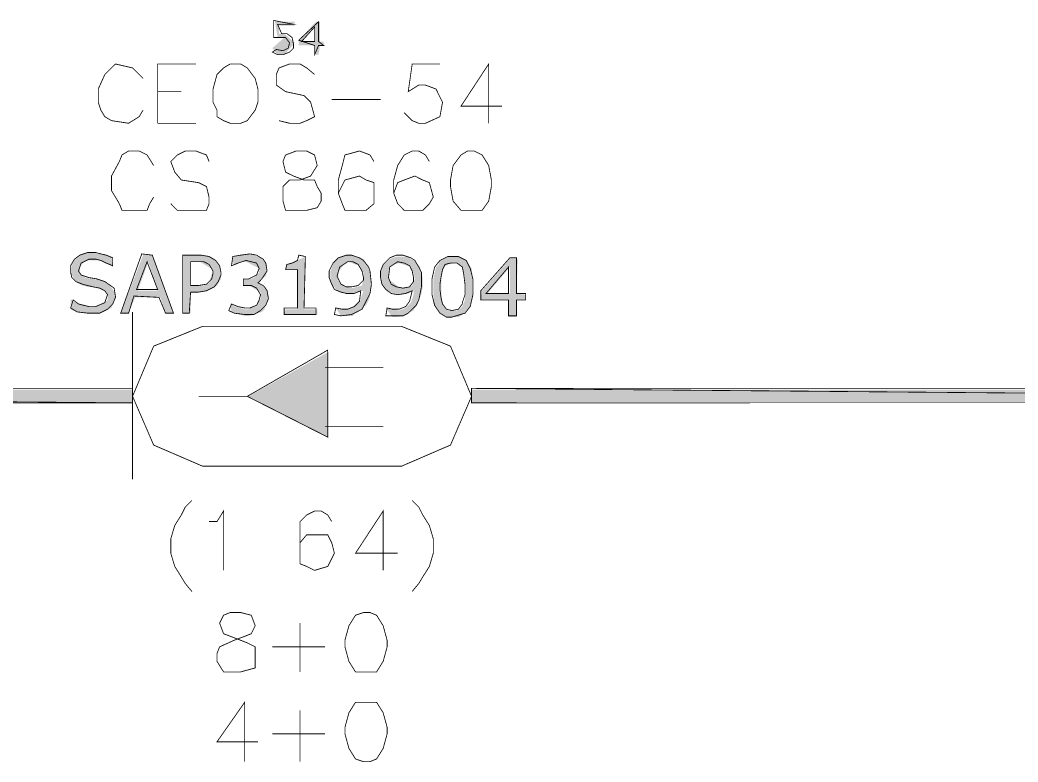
# Model space of a CAD drawing. Header units: millimetres. Extents: x 688550 to 690417, y 7458888 to 7459543.
# Drawn here: x 689787.7 to 689843.7, y 7459310 to 7459351.7 of the extents above; entities that cross this region are included whole.
import ezdxf

# ---------------------------------------------------------------- set-up
doc = ezdxf.new("R2010")
doc.units = ezdxf.units.MM
doc.header["$LTSCALE"] = 3
doc.header["$MEASUREMENT"] = 0
doc.layers.add('H', color=7, linetype='Continuous')
doc.layers.add('P', color=7, linetype='Continuous')

msp = doc.modelspace()

# ---------------------------------------------------------------- hatches: boundary and pattern name
at = {"layer": 'H', "linetype": 'Continuous'}
for points in [[(689802.314, 7459349.763), (689802.167, 7459349.763), (689801.873, 7459350.133), (689802.537, 7459350.725), (689802.167, 7459350.725), (689802.02, 7459351.615), (689803.129, 7459351.615), (689803.129, 7459351.393), (689802.243, 7459351.393), (689802.243, 7459350.948), (689802.537, 7459350.948), (689803.129, 7459350.431), (689802.537, 7459349.763), (689802.314, 7459349.763)], [(689804.242, 7459349.763), (689804.242, 7459350.28), (689803.352, 7459350.28), (689803.352, 7459350.578), (689803.574, 7459350.502), (689804.242, 7459350.502), (689804.242, 7459351.317), (689803.574, 7459350.502), (689803.352, 7459350.578), (689804.318, 7459351.615), (689804.54, 7459351.615), (689804.54, 7459350.502), (689804.759, 7459350.502), (689804.759, 7459350.28), (689804.54, 7459350.28), (689804.465, 7459349.763), (689804.242, 7459349.763)], [(689791.722, 7459335.244), (689791.575, 7459335.244), (689791.277, 7459335.244), (689791.054, 7459335.315), (689790.685, 7459335.391), (689790.538, 7459335.466), (689790.538, 7459336.059), (689790.685, 7459335.907), (689790.983, 7459335.76), (689791.277, 7459335.685), (689791.575, 7459335.613), (689791.945, 7459335.613), (689792.239, 7459335.685), (689792.612, 7459335.983), (689792.612, 7459336.206), (689792.537, 7459336.428), (689792.314, 7459336.575), (689791.945, 7459336.722), (689791.499, 7459336.722), (689791.205, 7459336.798), (689790.907, 7459336.945), (689790.76, 7459337.096), (689790.538, 7459337.537), (689790.538, 7459337.688), (689790.609, 7459337.911), (689790.76, 7459338.205), (689790.907, 7459338.352), (689791.054, 7459338.503), (689791.575, 7459338.65), (689791.798, 7459338.65), (689792.02, 7459338.574), (689792.314, 7459338.574), (689792.461, 7459338.574), (689792.612, 7459338.503), (689792.835, 7459338.427), (689792.906, 7459337.835), (689792.537, 7459338.058), (689792.461, 7459338.133), (689792.239, 7459338.205), (689791.945, 7459338.205), (689791.646, 7459338.205), (689791.352, 7459338.205), (689791.054, 7459337.835), (689791.054, 7459337.613), (689791.054, 7459337.466), (689791.352, 7459337.243), (689791.798, 7459337.167), (689792.239, 7459337.096), (689792.537, 7459337.02), (689792.759, 7459336.798), (689793.058, 7459336.353), (689793.058, 7459336.059), (689792.982, 7459335.907), (689792.835, 7459335.538), (689792.39, 7459335.315), (689791.869, 7459335.244), (689791.722, 7459335.244)], [(689796.317, 7459335.244), (689795.872, 7459335.244), (689795.573, 7459336.13), (689795.426, 7459336.5), (689794.906, 7459338.133), (689794.313, 7459336.5), (689795.426, 7459336.5), (689795.573, 7459336.13), (689794.166, 7459336.13), (689793.797, 7459335.244), (689793.352, 7459335.244), (689794.612, 7459338.503), (689795.128, 7459338.503), (689796.317, 7459335.244)], [(689796.833, 7459335.244), (689796.833, 7459338.503), (689797.871, 7459338.503), (689798.169, 7459338.427), (689798.392, 7459338.427), (689798.539, 7459338.352), (689798.833, 7459338.058), (689798.984, 7459337.613), (689798.984, 7459337.39), (689798.984, 7459337.167), (689798.761, 7459336.798), (689798.392, 7459336.575), (689797.871, 7459336.428), (689797.279, 7459336.428), (689797.279, 7459336.798), (689797.795, 7459336.798), (689798.018, 7459336.798), (689798.316, 7459336.945), (689798.539, 7459337.688), (689797.795, 7459338.133), (689797.279, 7459338.133), (689797.279, 7459336.798), (689797.279, 7459336.428), (689797.279, 7459335.244), (689796.833, 7459335.244)], [(689800.315, 7459335.093), (689800.021, 7459335.168), (689799.799, 7459335.244), (689799.576, 7459335.315), (689799.5, 7459335.76), (689799.799, 7459335.613), (689800.315, 7459335.466), (689800.538, 7459335.466), (689800.685, 7459335.538), (689800.983, 7459335.613), (689801.206, 7459336.059), (689801.206, 7459336.281), (689801.206, 7459336.428), (689800.538, 7459336.798), (689800.24, 7459336.798), (689800.24, 7459337.167), (689800.613, 7459337.167), (689800.836, 7459337.243), (689801.13, 7459337.537), (689801.13, 7459337.76), (689800.391, 7459338.133), (689800.168, 7459338.133), (689799.723, 7459337.911), (689799.576, 7459338.352), (689799.87, 7459338.427), (689800.391, 7459338.574), (689800.836, 7459338.503), (689801.206, 7459338.352), (689801.428, 7459338.133), (689801.575, 7459337.982), (689801.575, 7459337.835), (689801.575, 7459337.613), (689801.5, 7459337.319), (689801.059, 7459337.02), (689801.575, 7459336.575), (689801.651, 7459336.281), (689801.651, 7459336.059), (689801.575, 7459335.836), (689801.428, 7459335.466), (689801.277, 7459335.315), (689801.059, 7459335.244), (689800.613, 7459335.093), (689800.315, 7459335.093)], [(689805.725, 7459335.093), (689805.427, 7459335.538), (689806.094, 7459335.466), (689806.464, 7459335.613), (689806.762, 7459335.836), (689806.909, 7459336.281), (689806.985, 7459336.5), (689806.909, 7459336.798), (689806.985, 7459337.243), (689806.985, 7459337.537), (689806.762, 7459337.911), (689806.094, 7459338.133), (689805.872, 7459337.982), (689805.574, 7459337.537), (689805.574, 7459337.243), (689805.574, 7459337.096), (689805.725, 7459336.873), (689806.094, 7459336.722), (689806.241, 7459336.651), (689806.393, 7459336.651), (689806.611, 7459336.722), (689806.909, 7459336.798), (689806.985, 7459336.5), (689806.687, 7459336.428), (689806.241, 7459336.353), (689806.094, 7459336.353), (689805.872, 7459336.353), (689805.574, 7459336.428), (689805.28, 7459336.798), (689805.133, 7459336.945), (689805.133, 7459337.167), (689805.133, 7459337.613), (689805.28, 7459337.982), (689805.427, 7459338.205), (689805.649, 7459338.352), (689806.019, 7459338.503), (689806.393, 7459338.503), (689806.611, 7459338.427), (689806.985, 7459338.28), (689807.132, 7459338.058), (689807.279, 7459337.835), (689807.354, 7459337.688), (689807.426, 7459337.167), (689807.426, 7459336.722), (689807.354, 7459336.353), (689807.354, 7459336.206), (689807.279, 7459335.983), (689807.132, 7459335.685), (689806.985, 7459335.613), (689806.909, 7459335.466), (689806.611, 7459335.244), (689806.54, 7459335.244), (689806.393, 7459335.093), (689806.019, 7459335.093), (689805.725, 7459335.093)], [(689804.389, 7459335.168), (689802.537, 7459335.168), (689802.613, 7459335.466), (689803.28, 7459335.466), (689803.28, 7459337.688), (689802.613, 7459337.688), (689802.613, 7459337.982), (689802.835, 7459337.982), (689803.726, 7459338.427), (689803.65, 7459335.466), (689804.389, 7459335.466), (689804.389, 7459335.168)], [(689808.614, 7459335.021), (689808.241, 7459335.538), (689808.984, 7459335.391), (689809.354, 7459335.538), (689809.501, 7459335.685), (689809.652, 7459335.836), (689809.799, 7459336.281), (689809.799, 7459336.5), (689809.723, 7459336.798), (689809.874, 7459337.167), (689809.799, 7459337.466), (689809.652, 7459337.835), (689808.984, 7459338.058), (689808.686, 7459337.982), (689808.463, 7459337.835), (689808.392, 7459337.537), (689808.392, 7459337.243), (689808.463, 7459337.096), (689809.06, 7459336.651), (689809.131, 7459336.651), (689809.501, 7459336.722), (689809.723, 7459336.798), (689809.799, 7459336.5), (689809.501, 7459336.353), (689809.131, 7459336.281), (689808.908, 7459336.281), (689808.761, 7459336.353), (689808.463, 7459336.428), (689808.094, 7459336.722), (689808.022, 7459336.945), (689807.947, 7459337.167), (689807.947, 7459337.537), (689808.094, 7459337.982), (689808.316, 7459338.133), (689808.463, 7459338.28), (689808.837, 7459338.427), (689809.207, 7459338.427), (689809.429, 7459338.427), (689809.799, 7459338.205), (689810.168, 7459337.835), (689810.244, 7459337.537), (689810.315, 7459337.167), (689810.315, 7459336.722), (689810.244, 7459336.353), (689810.168, 7459336.13), (689810.093, 7459335.983), (689809.946, 7459335.685), (689809.799, 7459335.391), (689809.501, 7459335.244), (689809.354, 7459335.168), (689809.207, 7459335.093), (689808.837, 7459335.021), (689808.614, 7459335.021)], [(689812.319, 7459335.021), (689812.021, 7459335.021), (689812.096, 7459335.391), (689812.243, 7459335.391), (689812.39, 7459335.466), (689812.541, 7459335.613), (689812.688, 7459335.983), (689812.688, 7459336.206), (689812.688, 7459336.5), (689812.688, 7459336.873), (689812.688, 7459337.167), (689812.613, 7459337.613), (689812.466, 7459337.911), (689812.168, 7459338.058), (689811.727, 7459337.982), (689811.504, 7459337.835), (689811.353, 7459337.466), (689811.353, 7459337.167), (689811.353, 7459336.873), (689811.353, 7459336.722), (689811.353, 7459336.575), (689811.353, 7459336.281), (689811.428, 7459335.836), (689811.575, 7459335.538), (689811.727, 7459335.391), (689811.874, 7459335.391), (689812.096, 7459335.391), (689812.021, 7459335.021), (689811.727, 7459335.021), (689811.281, 7459335.244), (689811.13, 7459335.391), (689810.983, 7459335.685), (689810.908, 7459336.281), (689810.908, 7459336.722), (689810.908, 7459337.167), (689811.059, 7459337.835), (689811.206, 7459337.982), (689811.281, 7459338.205), (689811.727, 7459338.427), (689812.319, 7459338.427), (689812.76, 7459338.205), (689812.911, 7459337.982), (689813.058, 7459337.76), (689813.134, 7459337.167), (689813.134, 7459336.281), (689812.982, 7459335.613), (689812.835, 7459335.391), (689812.688, 7459335.244), (689812.319, 7459335.021)], [(689815.133, 7459335.021), (689815.133, 7459335.983), (689813.575, 7459335.983), (689813.65, 7459336.5), (689813.948, 7459336.353), (689815.208, 7459336.353), (689815.208, 7459337.835), (689813.948, 7459336.353), (689813.65, 7459336.5), (689815.208, 7459338.28), (689815.649, 7459338.28), (689815.578, 7459336.353), (689816.095, 7459336.281), (689816.095, 7459335.983), (689815.578, 7459335.983), (689815.578, 7459335.021), (689815.133, 7459335.021)], [(689805.057, 7459328.205), (689800.538, 7459330.573), (689805.057, 7459333.093), (689805.057, 7459328.205)], [(689794.019, 7459330.204), (689697.86, 7459330.947), (689794.019, 7459330.947), (689794.019, 7459330.204)], [(689697.86, 7459330.204), (689697.86, 7459330.947), (689794.019, 7459330.204), (689697.86, 7459330.204)], [(689909.07, 7459330.204), (689813.058, 7459330.947), (689909.07, 7459330.947), (689909.07, 7459330.204)], [(689813.058, 7459330.204), (689813.058, 7459330.947), (689909.07, 7459330.204), (689813.058, 7459330.204)]]:
    msp.add_hatch(color=256, dxfattribs=at).paths.add_polyline_path(points)

# ---------------------------------------------------------------- linework, layer by layer
at = {"layer": 'P', "const_width": 0.0462}
for points in [[(689803.058, 7459350.355), (689802.982, 7459350.725), (689802.688, 7459350.948), (689802.39, 7459350.948), (689802.167, 7459351.468), (689803.058, 7459351.468), (689801.945, 7459351.687), (689801.945, 7459350.725), (689802.314, 7459350.725), (689802.613, 7459350.725), (689802.835, 7459350.431), (689802.76, 7459350.133), (689802.466, 7459349.986), (689802.092, 7459350.057), (689801.873, 7459349.91), (689802.167, 7459349.763), (689802.466, 7459349.763), (689802.835, 7459349.91), (689803.058, 7459350.133), (689803.058, 7459350.355), (689803.058, 7459350.355)], [(689804.759, 7459350.28), (689804.465, 7459350.502), (689804.465, 7459351.615), (689803.352, 7459350.578), (689804.242, 7459350.28), (689804.242, 7459349.763), (689804.465, 7459350.28), (689804.759, 7459350.28), (689804.759, 7459350.28)], [(689804.242, 7459350.502), (689803.503, 7459350.502), (689804.242, 7459351.317), (689804.242, 7459350.502), (689804.242, 7459350.502)], [(689794.612, 7459348.428), (689794.019, 7459349.02), (689793.058, 7459349.242), (689792.461, 7459348.65), (689792.092, 7459347.835), (689792.092, 7459347.096), (689792.239, 7459346.651), (689792.461, 7459346.281), (689792.835, 7459346.059), (689793.797, 7459345.912), (689794.389, 7459346.281), (689794.612, 7459346.651)], [(689795.426, 7459345.912), (689795.426, 7459349.242), (689797.573, 7459349.242)], [(689799.5, 7459349.242), (689799.131, 7459349.02), (689798.761, 7459348.65), (689798.539, 7459347.835), (689798.539, 7459347.096), (689798.761, 7459346.651), (689798.761, 7459346.281), (689799.131, 7459346.059), (689799.5, 7459345.912), (689800.093, 7459345.912), (689800.462, 7459346.059), (689800.907, 7459346.651), (689801.059, 7459347.096), (689801.059, 7459347.835), (689800.907, 7459348.428), (689800.462, 7459349.02), (689800.093, 7459349.242), (689799.5, 7459349.242)], [(689804.242, 7459348.65), (689803.797, 7459349.02), (689803.427, 7459349.242), (689802.835, 7459349.242), (689802.243, 7459349.02), (689802.092, 7459348.65), (689802.092, 7459348.058), (689802.613, 7459347.688), (689803.65, 7459347.466), (689804.02, 7459347.096), (689804.242, 7459346.281), (689803.797, 7459346.059), (689803.427, 7459345.912), (689802.835, 7459345.912), (689802.243, 7459346.059)], [(689811.281, 7459349.242), (689809.723, 7459349.242), (689809.501, 7459347.688), (689810.093, 7459348.058), (689810.467, 7459348.058), (689811.059, 7459347.835), (689811.428, 7459347.096), (689811.281, 7459346.281), (689810.467, 7459345.912), (689810.093, 7459345.912), (689809.723, 7459346.059), (689809.278, 7459346.504)], [(689814.02, 7459345.912), (689814.02, 7459349.242), (689812.466, 7459346.874), (689814.763, 7459346.874)], [(689795.426, 7459347.688), (689796.758, 7459347.688)], [(689805.204, 7459347.243), (689807.947, 7459347.243)], [(689795.426, 7459345.912), (689797.573, 7459345.912)], [(689795.204, 7459343.539), (689794.834, 7459344.131), (689794.389, 7459344.354), (689793.797, 7459344.354), (689793.427, 7459344.131), (689793.276, 7459343.761), (689792.835, 7459342.947), (689792.835, 7459342.132), (689793.058, 7459341.762), (689793.276, 7459341.393), (689793.427, 7459341.019), (689793.797, 7459341.019), (689794.389, 7459341.019), (689794.834, 7459341.019), (689794.981, 7459341.393), (689795.204, 7459341.762)], [(689798.316, 7459343.761), (689798.169, 7459344.131), (689797.573, 7459344.354), (689796.98, 7459344.354), (689796.539, 7459344.131), (689796.166, 7459343.761), (689796.388, 7459343.169), (689796.758, 7459342.724), (689797.724, 7459342.577), (689798.169, 7459342.354), (689798.316, 7459341.762), (689798.316, 7459341.393), (689798.169, 7459341.019), (689797.573, 7459341.019), (689796.98, 7459341.019), (689796.539, 7459341.019), (689796.166, 7459341.393)], [(689803.205, 7459344.354), (689802.613, 7459344.131), (689802.466, 7459343.761), (689802.613, 7459343.169), (689803.058, 7459342.947), (689803.65, 7459342.724), (689804.242, 7459342.724), (689804.389, 7459342.354), (689804.612, 7459341.985), (689804.612, 7459341.54), (689804.389, 7459341.17), (689803.797, 7459341.019), (689803.205, 7459341.019), (689802.613, 7459341.019), (689802.466, 7459341.54), (689802.466, 7459341.985), (689802.466, 7459342.354), (689802.835, 7459342.724), (689803.427, 7459342.724), (689804.02, 7459342.947), (689804.389, 7459343.539), (689804.242, 7459344.131), (689803.797, 7459344.354), (689803.205, 7459344.354)], [(689807.577, 7459343.761), (689807.354, 7459344.131), (689806.762, 7459344.354), (689805.947, 7459344.131), (689805.796, 7459343.539), (689805.574, 7459342.724), (689805.574, 7459341.985), (689805.796, 7459341.393), (689805.947, 7459341.019), (689806.54, 7459341.019), (689807.132, 7459341.019), (689807.577, 7459341.393), (689807.577, 7459341.762), (689807.577, 7459342.577), (689807.132, 7459342.724), (689806.762, 7459342.947), (689805.947, 7459342.724), (689805.574, 7459341.985)], [(689810.689, 7459343.761), (689810.467, 7459344.131), (689810.093, 7459344.354), (689809.723, 7459344.354), (689809.278, 7459344.131), (689808.908, 7459343.539), (689808.686, 7459342.724), (689808.686, 7459341.985), (689808.908, 7459341.393), (689809.278, 7459341.019), (689809.723, 7459341.019), (689810.315, 7459341.019), (689810.689, 7459341.393), (689810.908, 7459341.762), (689810.689, 7459342.577), (689810.315, 7459342.724), (689809.874, 7459342.947), (689809.278, 7459342.724), (689808.908, 7459342.577), (689808.686, 7459341.985)], [(689812.835, 7459344.354), (689812.466, 7459344.131), (689812.021, 7459343.539), (689811.874, 7459342.724), (689811.874, 7459342.354), (689812.021, 7459341.54), (689812.466, 7459341.019), (689812.835, 7459341.019), (689813.205, 7459341.019), (689813.65, 7459341.019), (689814.02, 7459341.54), (689814.171, 7459342.354), (689814.171, 7459342.724), (689814.02, 7459343.539), (689813.65, 7459344.131), (689813.205, 7459344.354), (689812.835, 7459344.354)], [(689793.058, 7459336.206), (689792.982, 7459336.651), (689792.461, 7459337.02), (689792.02, 7459337.167), (689791.575, 7459337.243), (689791.13, 7459337.39), (689790.983, 7459337.613), (689791.13, 7459338.058), (689791.575, 7459338.28), (689791.945, 7459338.28), (689792.239, 7459338.205), (689792.537, 7459338.058), (689792.906, 7459337.911), (689792.906, 7459338.352), (689792.537, 7459338.503), (689792.239, 7459338.574), (689791.945, 7459338.65), (689791.499, 7459338.65), (689791.054, 7459338.503), (689790.76, 7459338.28), (689790.538, 7459337.911), (689790.538, 7459337.537), (689790.609, 7459337.243), (689790.832, 7459337.02), (689791.205, 7459336.873), (689791.499, 7459336.798), (689791.798, 7459336.722), (689792.167, 7459336.651), (689792.461, 7459336.5), (689792.612, 7459336.281), (689792.461, 7459335.836), (689791.945, 7459335.613), (689791.575, 7459335.613), (689791.277, 7459335.685), (689790.983, 7459335.76), (689790.685, 7459335.983), (689790.538, 7459335.538), (689790.907, 7459335.315), (689791.499, 7459335.244), (689791.869, 7459335.244), (689792.167, 7459335.244), (689792.612, 7459335.466), (689792.906, 7459335.76), (689793.058, 7459336.13), (689793.058, 7459336.206), (689793.058, 7459336.206)], [(689796.317, 7459335.244), (689795.128, 7459338.503), (689794.536, 7459338.574), (689793.352, 7459335.244), (689793.797, 7459335.244), (689794.091, 7459336.206), (689795.502, 7459336.13), (689795.872, 7459335.244), (689796.317, 7459335.244), (689796.317, 7459335.244)], [(689798.984, 7459337.537), (689798.908, 7459337.911), (689798.686, 7459338.205), (689798.316, 7459338.427), (689797.871, 7459338.503), (689796.833, 7459338.503), (689796.833, 7459335.244), (689797.203, 7459335.244), (689797.279, 7459336.428), (689797.724, 7459336.428), (689798.169, 7459336.5), (689798.61, 7459336.722), (689798.833, 7459337.02), (689798.984, 7459337.39), (689798.984, 7459337.537), (689798.984, 7459337.537)], [(689801.353, 7459336.798), (689801.059, 7459336.945), (689801.277, 7459337.167), (689801.575, 7459337.613), (689801.5, 7459338.058), (689801.353, 7459338.28), (689800.983, 7459338.503), (689800.613, 7459338.574), (689800.093, 7459338.503), (689799.647, 7459338.427), (689799.576, 7459337.911), (689799.946, 7459338.058), (689800.391, 7459338.205), (689800.685, 7459338.133), (689800.983, 7459338.058), (689801.13, 7459337.76), (689800.983, 7459337.39), (689800.538, 7459337.167), (689800.24, 7459337.167), (689800.24, 7459336.798), (689800.685, 7459336.798), (689800.983, 7459336.651), (689801.206, 7459336.281), (689801.13, 7459335.983), (689800.983, 7459335.685), (689800.613, 7459335.538), (689800.315, 7459335.538), (689799.946, 7459335.613), (689799.576, 7459335.76), (689799.425, 7459335.391), (689799.723, 7459335.244), (689800.315, 7459335.168), (689800.836, 7459335.168), (689801.206, 7459335.391), (689801.5, 7459335.685), (689801.651, 7459336.059), (689801.575, 7459336.5), (689801.428, 7459336.722), (689801.353, 7459336.798), (689801.353, 7459336.798)], [(689804.318, 7459335.168), (689804.318, 7459335.538), (689803.65, 7459335.538), (689803.726, 7459338.427), (689803.352, 7459338.503), (689803.28, 7459338.205), (689802.982, 7459338.058), (689802.688, 7459337.982), (689802.613, 7459337.688), (689803.28, 7459337.688), (689803.28, 7459335.538), (689802.537, 7459335.538), (689802.537, 7459335.168), (689804.318, 7459335.168), (689804.318, 7459335.168)], [(689807.426, 7459336.945), (689807.354, 7459337.613), (689807.279, 7459337.835), (689806.985, 7459338.205), (689806.762, 7459338.352), (689806.317, 7459338.503), (689806.019, 7459338.503), (689805.574, 7459338.352), (689805.28, 7459338.058), (689805.057, 7459337.613), (689805.057, 7459337.243), (689805.204, 7459336.873), (689805.355, 7459336.575), (689805.725, 7459336.428), (689806.019, 7459336.353), (689806.464, 7459336.353), (689806.834, 7459336.5), (689806.762, 7459335.907), (689806.464, 7459335.613), (689806.094, 7459335.466), (689805.796, 7459335.466), (689805.427, 7459335.538), (689805.355, 7459335.168), (689805.725, 7459335.093), (689806.317, 7459335.168), (689806.611, 7459335.315), (689806.909, 7459335.466), (689807.056, 7459335.76), (689807.207, 7459336.059), (689807.354, 7459336.353), (689807.426, 7459336.798), (689807.426, 7459336.945), (689807.426, 7459336.945)], [(689810.244, 7459336.945), (689810.244, 7459337.537), (689810.093, 7459337.835), (689809.874, 7459338.205), (689809.652, 7459338.352), (689809.207, 7459338.503), (689808.837, 7459338.503), (689808.463, 7459338.352), (689808.094, 7459337.982), (689807.947, 7459337.613), (689807.947, 7459337.243), (689808.022, 7459336.873), (689808.241, 7459336.575), (689808.539, 7459336.353), (689808.908, 7459336.281), (689809.354, 7459336.353), (689809.723, 7459336.5), (689809.576, 7459335.907), (689809.354, 7459335.613), (689808.984, 7459335.466), (689808.614, 7459335.466), (689808.316, 7459335.538), (689808.241, 7459335.093), (689808.614, 7459335.093), (689809.207, 7459335.093), (689809.501, 7459335.244), (689809.723, 7459335.466), (689809.946, 7459335.685), (689810.093, 7459335.983), (689810.168, 7459336.353), (689810.244, 7459336.722), (689810.244, 7459336.945), (689810.244, 7459336.945)], [(689813.134, 7459336.722), (689813.134, 7459337.167), (689812.982, 7459337.76), (689812.76, 7459338.205), (689812.319, 7459338.427), (689811.727, 7459338.427), (689811.281, 7459338.205), (689810.983, 7459337.835), (689810.836, 7459337.167), (689810.836, 7459336.722), (689810.836, 7459336.281), (689810.983, 7459335.685), (689811.281, 7459335.244), (689811.651, 7459335.021), (689811.945, 7459335.021), (689812.688, 7459335.244), (689812.982, 7459335.613), (689813.134, 7459336.281), (689813.134, 7459336.722), (689813.134, 7459336.722)], [(689795.426, 7459336.575), (689794.242, 7459336.575), (689794.834, 7459338.133), (689795.426, 7459336.575), (689795.426, 7459336.575)], [(689798.539, 7459337.466), (689798.463, 7459337.167), (689798.169, 7459336.873), (689797.724, 7459336.798), (689797.279, 7459336.798), (689797.279, 7459338.133), (689797.724, 7459338.133), (689798.018, 7459338.133), (689798.316, 7459337.982), (689798.539, 7459337.613), (689798.539, 7459337.466), (689798.539, 7459337.466)], [(689806.985, 7459337.096), (689806.687, 7459336.798), (689806.317, 7459336.722), (689806.019, 7459336.722), (689805.725, 7459336.873), (689805.502, 7459337.319), (689805.649, 7459337.835), (689806.094, 7459338.133), (689806.393, 7459338.133), (689806.687, 7459337.982), (689806.909, 7459337.613), (689806.985, 7459337.243), (689806.985, 7459337.096), (689806.985, 7459337.096)], [(689809.799, 7459337.02), (689809.576, 7459336.722), (689809.207, 7459336.651), (689808.837, 7459336.722), (689808.539, 7459336.873), (689808.392, 7459337.243), (689808.463, 7459337.835), (689808.908, 7459338.133), (689809.278, 7459338.058), (689809.576, 7459337.911), (689809.723, 7459337.613), (689809.799, 7459337.243), (689809.799, 7459337.02), (689809.799, 7459337.02)], [(689812.541, 7459335.76), (689812.319, 7459335.466), (689811.945, 7459335.391), (689811.651, 7459335.466), (689811.428, 7459335.76), (689811.353, 7459336.059), (689811.281, 7459336.575), (689811.281, 7459336.873), (689811.353, 7459337.319), (689811.428, 7459337.688), (689811.575, 7459337.982), (689811.874, 7459338.058), (689812.243, 7459338.058), (689812.541, 7459337.835), (689812.613, 7459337.466), (689812.688, 7459336.873), (689812.688, 7459336.575), (689812.688, 7459336.281), (689812.541, 7459335.836), (689812.541, 7459335.76), (689812.541, 7459335.76)], [(689816.095, 7459335.983), (689816.095, 7459336.353), (689815.578, 7459336.353), (689815.578, 7459338.352), (689815.208, 7459338.352), (689813.575, 7459336.5), (689813.575, 7459335.983), (689815.133, 7459335.983), (689815.133, 7459335.093), (689815.578, 7459335.093), (689815.578, 7459335.983), (689816.095, 7459335.983), (689816.095, 7459335.983)], [(689815.133, 7459336.353), (689813.873, 7459336.353), (689815.133, 7459337.835), (689815.133, 7459336.353), (689815.133, 7459336.353)], [(689794.019, 7459325.907), (689794.019, 7459335.315)], [(689797.946, 7459334.5), (689795.204, 7459333.392), (689794.019, 7459330.573), (689795.204, 7459327.835), (689797.946, 7459326.651)], [(689797.946, 7459334.5), (689809.131, 7459334.5)], [(689809.131, 7459326.651), (689811.874, 7459327.835), (689813.058, 7459330.573), (689811.874, 7459333.392), (689809.131, 7459334.5)], [(689804.981, 7459328.28), (689804.981, 7459333.169), (689800.462, 7459330.573), (689804.981, 7459328.28), (689804.981, 7459328.28)], [(689804.834, 7459332.203), (689808.094, 7459332.203)], [(689794.019, 7459330.204), (689794.019, 7459331.019), (689697.86, 7459331.019), (689794.019, 7459330.204), (689794.019, 7459330.204)], [(689794.019, 7459330.204), (689697.86, 7459331.019), (689697.86, 7459330.204), (689794.019, 7459330.204), (689794.019, 7459330.204)], [(689800.462, 7459330.573), (689797.724, 7459330.573)], [(689908.994, 7459330.204), (689908.994, 7459331.019), (689813.058, 7459331.019), (689908.994, 7459330.204), (689908.994, 7459330.204)], [(689908.994, 7459330.204), (689813.058, 7459331.019), (689813.058, 7459330.204), (689908.994, 7459330.204), (689908.994, 7459330.204)], [(689804.834, 7459328.872), (689808.094, 7459328.872)], [(689809.131, 7459326.651), (689797.946, 7459326.651)], [(689797.354, 7459324.723), (689796.98, 7459324.353), (689796.758, 7459323.908), (689796.388, 7459323.316), (689796.166, 7459322.572), (689796.166, 7459321.758), (689796.388, 7459321.018), (689796.758, 7459320.426), (689796.98, 7459320.057), (689797.354, 7459319.611)], [(689809.723, 7459324.723), (689810.093, 7459324.353), (689810.315, 7459323.908), (689810.689, 7459323.316), (689810.908, 7459322.572), (689810.908, 7459321.758), (689810.689, 7459321.018), (689810.315, 7459320.426), (689810.093, 7459320.057), (689809.723, 7459319.611)], [(689798.316, 7459323.538), (689798.761, 7459323.538), (689799.131, 7459324.131), (689799.131, 7459320.796)], [(689805.204, 7459323.538), (689804.981, 7459323.908), (689804.612, 7459324.131), (689804.242, 7459324.131), (689803.797, 7459323.908), (689803.427, 7459323.538), (689803.427, 7459322.795), (689803.427, 7459321.758), (689803.427, 7459321.165), (689803.797, 7459321.018), (689804.242, 7459320.796), (689804.981, 7459321.018), (689805.355, 7459321.758), (689805.204, 7459322.35), (689804.981, 7459322.795), (689804.389, 7459322.795), (689803.797, 7459322.795), (689803.427, 7459322.35), (689803.427, 7459321.758)], [(689808.094, 7459320.796), (689808.094, 7459324.131), (689806.54, 7459321.758), (689808.908, 7459321.758)], [(689799.5, 7459318.427), (689799.131, 7459318.276), (689798.908, 7459317.831), (689799.131, 7459317.238), (689800.093, 7459316.869), (689800.462, 7459316.722), (689800.907, 7459316.499), (689800.907, 7459316.13), (689800.907, 7459315.684), (689800.907, 7459315.315), (689800.093, 7459315.092), (689799.5, 7459315.092), (689799.131, 7459315.092), (689798.761, 7459315.684), (689798.761, 7459316.13), (689798.908, 7459316.499), (689799.723, 7459316.869), (689800.315, 7459317.091), (689800.685, 7459317.238), (689800.907, 7459317.684), (689800.685, 7459318.276), (689800.093, 7459318.427), (689799.5, 7459318.427)], [(689806.985, 7459318.427), (689806.54, 7459318.276), (689806.17, 7459317.684), (689805.947, 7459316.869), (689805.947, 7459316.499), (689806.17, 7459315.684), (689806.54, 7459315.092), (689806.985, 7459315.092), (689807.354, 7459315.092), (689807.724, 7459315.092), (689808.094, 7459315.684), (689808.316, 7459316.499), (689808.316, 7459316.869), (689808.094, 7459317.684), (689807.724, 7459318.276), (689807.354, 7459318.427), (689806.985, 7459318.427)], [(689803.427, 7459317.831), (689803.427, 7459315.092)], [(689801.873, 7459316.499), (689804.834, 7459316.499)], [(689800.315, 7459310.052), (689800.315, 7459313.387), (689798.761, 7459311.165), (689801.059, 7459311.165)], [(689806.985, 7459313.387), (689806.54, 7459313.387), (689806.17, 7459312.795), (689805.947, 7459311.98), (689805.947, 7459311.61), (689806.17, 7459310.796), (689806.54, 7459310.203), (689806.985, 7459310.052), (689807.354, 7459310.052), (689807.724, 7459310.203), (689808.094, 7459310.796), (689808.316, 7459311.61), (689808.316, 7459311.98), (689808.094, 7459312.795), (689807.724, 7459313.387), (689807.354, 7459313.387), (689806.985, 7459313.387)], [(689803.427, 7459312.942), (689803.427, 7459310.052)], [(689801.873, 7459311.61), (689804.834, 7459311.61)]]:
    msp.add_lwpolyline(points, dxfattribs=at)

doc.saveas('drawing.dxf')
